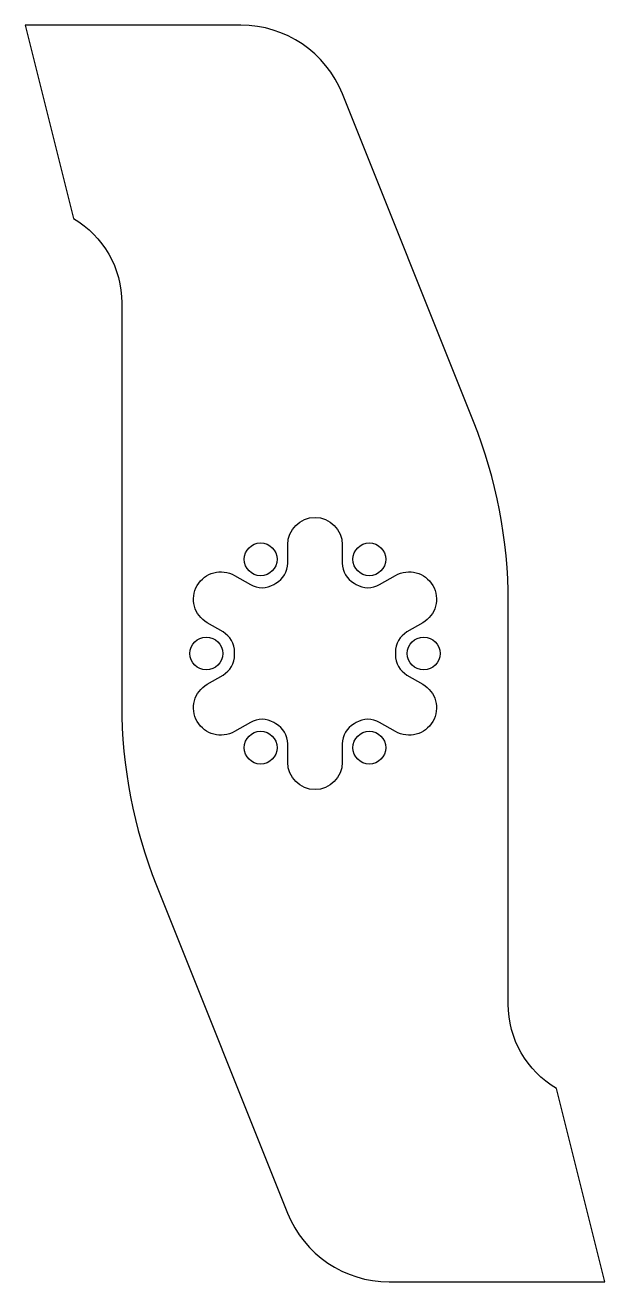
# Model space of a CAD drawing. Header units: inches. Extents: x -1.5 to 1.5, y -3.25 to 3.25.
import ezdxf

# ---------------------------------------------------------------- set-up
doc = ezdxf.new("R2010")
doc.units = ezdxf.units.IN
doc.layers.get('0').update_dxf_attribs({"linetype": 'CONTINUOUS'})

msp = doc.modelspace()

# ---------------------------------------------------------------- linework, layer by layer
for points in [[(1, 0.266, 0.095415), (0.8202, 1.1994), (0.1424, 2.8939, 0.306678), (-0.3835, 3.25), (-1.5, 3.25), (-1.25, 2.25, -0.265933), (-1, 1.8132), (-1, -0.266, 0.095415), (-0.8202, -1.1994), (-0.1424, -2.8939, 0.306678), (0.3835, -3.25), (1.5, -3.25), (1.25, -2.25, -0.265933), (1, -1.8132)], [(-0.4758, 0.1115), (-0.5578, 0.1589, -1), (-0.4165, 0.4036), (-0.3345, 0.3563, 0.272124), (-0.2137, 0.3573, -0.007782), (-0.2025, 0.3637, 0.272124), (-0.1413, 0.4679), (-0.1413, 0.5625, -1), (0.1413, 0.5625), (0.1413, 0.4679, 0.272124), (0.2025, 0.3637, -0.007782), (0.2137, 0.3573, 0.272124), (0.3345, 0.3563), (0.4165, 0.4036, -1), (0.5578, 0.1589), (0.4758, 0.1115, 0.272124), (0.4163, 0.0065, -0.007782), (0.4163, -0.0065, 0.272124), (0.4758, -0.1115), (0.5578, -0.1589, -1), (0.4165, -0.4036), (0.3345, -0.3563, 0.272124), (0.2137, -0.3573, -0.007782), (0.2025, -0.3637, 0.272124), (0.1413, -0.4679), (0.1413, -0.5625, -1), (-0.1413, -0.5625), (-0.1413, -0.4679, 0.272124), (-0.2025, -0.3637, -0.007782), (-0.2137, -0.3573, 0.272124), (-0.3345, -0.3563), (-0.4165, -0.4036, -1), (-0.5578, -0.1589), (-0.4758, -0.1115, 0.272124), (-0.4163, -0.0065, -0.007782), (-0.4163, 0.0065, 0.272124)]]:
    msp.add_lwpolyline(points, format="xyb", close=True)
for centre in [(-0.2813, 0.4871), (0.2812, 0.4871), (-0.5625, 0), (0.5625, 0), (-0.2813, -0.4871), (0.2812, -0.4871)]:
    msp.add_circle(centre, 0.085)

doc.saveas('drawing.dxf')
